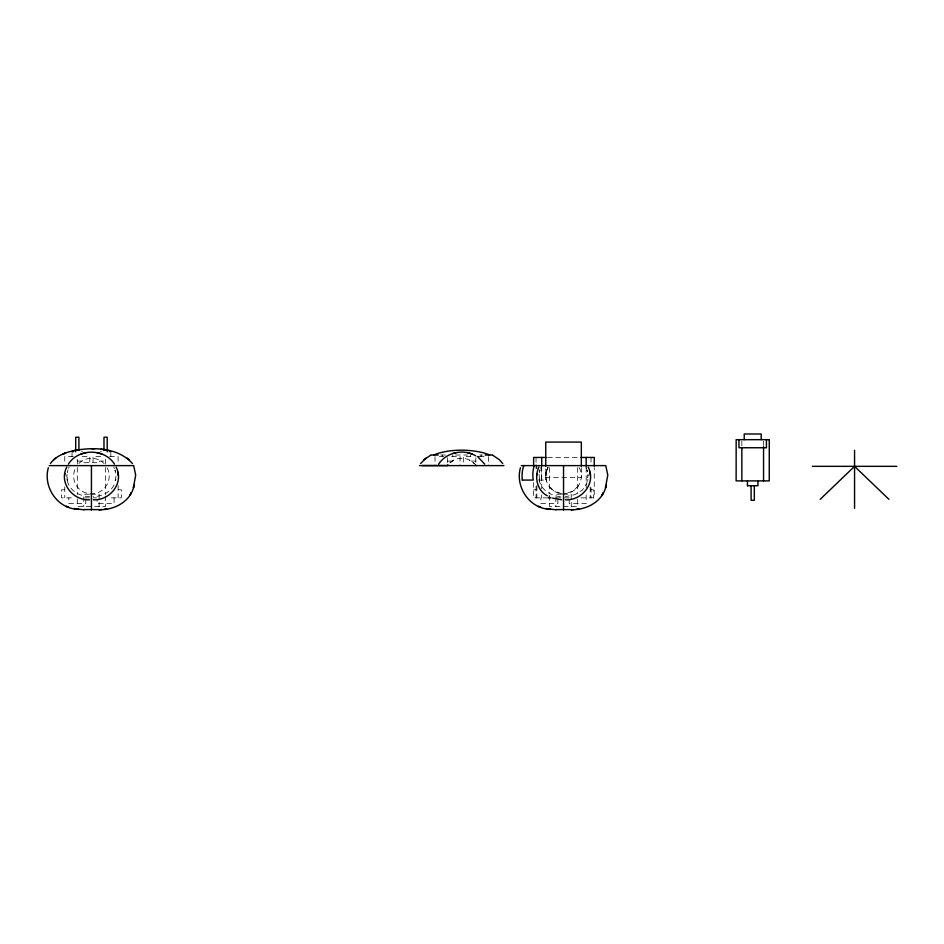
<?xml version="1.0" encoding="UTF-8"?>
<svg xmlns="http://www.w3.org/2000/svg" width="944" height="944" viewBox="0 0 944 944"><rect width="100%" height="100%" fill="white"/><g stroke="black" fill="none" stroke-linecap="round" stroke-linejoin="round"><path stroke-width="0.71" stroke-dasharray="4.72 3.54" d="M115.994 476.13L114.708 483.529M588.088 476.13L588.006 474.584L586.802 483.529L582.354 490.054L575.108 494.585L565.255 496.745M538.729 480.083L546.222 480.083L545.762 476.047A16.343 14.148 -90 0 1 548.039 467.351L545.88 473.994L546.446 480.933M66.871 475.988L67 474.443M539.095 474.443L539.685 481.995L539.331 480.402C541.29 490.715 552.122 496.414 561.881 496.745M546.552 470.761L545.762 476.047A15.529 13.452 -90 0 0 546.222 480.083L546.057 479.281M115.593 480.732L115.829 479.21M545.833 474.395L546.045 472.826M587.699 480.638L587.935 479.21M67.213 472.897L67.956 469.9M539.319 472.897L539.638 471.363M546.387 471.339L547.898 467.587M68.499 468.425L69.124 466.997M540.593 468.425L541.231 466.997M114.094 484.909C110.236 492.603 101.374 496.296 93.149 496.745M578.424 485.771L573.244 490.951L565.137 493.759M453.887 460.058L448.66 463.929A17.783 17.783 0 0 1 474.702 463.929L469.487 460.058M81.373 451.787L82.529 451.787M100.359 451.787L101.504 451.787M440.754 455.02L445.533 455.02M455.527 455.02L467.551 455.02M479.918 455.02L482.608 455.02M73.219 456.636L64.758 456.636L64.758 463.846M82.258 456.636L89.822 456.636L89.822 464.365M100.63 456.636L93.055 456.636L93.055 464.365M109.669 456.636L118.118 456.636L118.118 463.846M439.279 456.636L443.822 456.636M451.657 456.636L460.07 456.636L460.07 465.616M470.867 456.636L463.303 456.636L463.303 465.616M479.953 456.636L484.083 456.636M547.626 457.451L579.451 457.451M77.29 461.085L83.355 461.085L83.355 462.702L99.521 462.702L99.521 461.085L105.586 461.085M447.539 461.085L452.058 461.085M471.304 461.085L475.835 461.085M64.758 489.783L61.525 489.783L61.525 497.866L74.175 497.866M118.118 489.783L121.351 489.783L121.351 497.866L108.713 497.866M533.631 489.783L536.865 489.783M590.212 489.783L593.446 489.783L593.446 497.866M89.35 494.231L83.756 494.231L83.756 506.798M90.742 494.231L99.12 494.231L99.12 506.798M561.444 494.231L555.863 494.231L555.863 506.798M562.848 494.231L571.226 494.231L571.226 506.798M84.748 497.866L89.822 497.866M93.055 497.866L96.548 497.866M547.85 497.866L533.631 497.866L533.631 481.995M556.311 497.866L569.326 497.866M580.808 497.866L594.26 497.866L594.26 467.551M89.786 496.745C80.016 496.414 69.195 490.715 67.236 480.402L67.59 481.995L66.894 475.918M561.55 493.712L553.845 490.951L548.653 485.771M585.894 467.068L586.531 468.531M113.787 467.068L114.425 468.531M115.38 471.54L114.967 470.006L115.699 473.086M539.118 478.986L539.343 480.496M67.024 478.986L67.248 480.496M763.554 441.131L763.554 445.556M741.854 441.013L741.854 446.406M591.027 457.451L591.027 463.221M591.027 487.765L591.027 497.866M590.212 486.939L590.212 497.866M586.177 467.551L586.177 487.765M586.177 494.986L586.177 503.53L569.197 503.53L569.197 499.282M581.327 467.705L581.327 477.664L545.762 477.664L545.762 467.705M577.693 467.634L577.693 493.842M577.693 499.376L577.693 506.362L549.396 506.362L549.396 499.376M557.88 499.282L557.88 503.53L540.9 503.53L540.9 497.866M549.396 467.634L549.396 493.842M541.714 467.551L541.714 489.204M541.714 494.986L541.714 497.866M541.478 465.616L541.478 480.083M536.865 465.616L536.865 468.637M536.865 485.523L536.865 497.866M536.05 457.451L536.05 463.221M536.05 464.672L536.05 469.003M536.05 486.325L536.05 497.866M488.355 456.636L488.355 465.616M481.086 455.02L481.086 456.636M475.835 457.757L475.835 465.262M470.572 455.02L470.572 456.636M452.79 455.02L452.79 456.636M447.539 457.757L447.539 465.262M442.288 455.02L442.288 456.636M435.007 456.636L435.007 465.616M118.118 485.464L118.118 497.866M114.071 497.866L114.071 503.53L97.102 503.53L97.102 499.282M110.837 453.002L110.837 456.636M105.586 459.221L105.586 494.68M105.586 496.131L105.586 506.362L77.29 506.362L77.29 496.131M85.786 499.282L85.786 503.53L68.806 503.53L68.806 497.866M77.29 459.221L77.29 494.68M72.039 453.002L72.039 456.636M64.758 486.903L64.758 497.866M107.238 467.87A17.783 17.783 0 0 1 91.438 493.83A17.783 17.783 0 0 1 75.638 467.87M78.871 463.469A17.783 17.783 0 0 1 104.017 463.469M579.132 467.481A17.783 17.783 0 0 1 563.544 493.83A17.783 17.783 0 0 1 547.957 467.481M540.062 469.864L539.614 471.41L540.062 469.9M587.487 471.54L587.062 470.006L587.487 471.54"/><path stroke-width="1.42" d="M66.764 467.103C58.54 482.809 72.794 500.733 89.609 499.801M538.871 467.103C534.174 477.015 537.065 490.597 547.319 495.765M64.9 473.546L64.699 475.21M537.006 473.546L536.794 475.21M134.201 485.24L133.364 487.741L135.688 475.092L133.67 465.616L49.218 465.616M606.308 485.24L605.458 487.741L607.783 475.092L605.765 465.616L521.312 465.616M48.345 467.728C42.763 487.21 57.997 509.465 78.824 509.276L73.974 508.521M520.451 467.728C514.858 487.21 530.091 509.465 550.918 509.276L546.08 508.521M134.142 485.417C130.838 501.618 114.495 510.067 99.026 509.76M606.237 485.417C602.933 501.618 586.59 510.067 571.12 509.76M68.416 464.094C78.435 448.223 104.454 448.223 114.472 464.094M438.653 464.094C446.359 452.282 463.528 448.577 475.599 455.728M50.41 463.528C56.133 455.527 66.068 452.318 75.26 450.312M420.658 463.528L425.862 458.194M820.206 499.329L854.556 466.336L888.918 499.329M55.743 458.088L53.643 459.811M423.998 459.728L430.594 455.244M62.941 454.052L65.702 452.99L63.272 453.922M80.854 454.147L86.046 452.589M452.801 453.521L456.294 452.589M72.535 450.913C92.606 446.748 117.87 447.232 132.467 463.528M78.612 449.686L75.85 450.205L78.871 449.651M104.135 509.3L106.755 508.922M576.241 509.3L578.861 508.922M93.338 499.801C110.082 500.674 124.313 482.868 116.147 467.186M565.432 499.801C582.177 500.674 596.407 482.868 588.254 467.186M99.12 509.748L101.645 509.559M571.214 509.748L573.74 509.559M94.624 448.754L91.438 448.695M72.063 451.787L73.219 451.787M109.988 451.787L110.826 451.787M431.054 455.02L438.193 455.02M485.169 455.02L492.32 455.02M477.275 456.636L479.139 456.636M546.187 457.451L533.631 457.451L533.631 466.112M580.902 457.451L594.26 457.451L594.26 466.112M422.192 465.534L447.338 465.534M419.455 465.616L503.907 465.616M812.324 466.336L896.8 466.336M522.197 480.083L533.218 480.083A28.155 24.379 -90 0 1 534.245 465.569M747.471 485.747L757.938 485.747L757.961 480.897M548.594 497.866L551.013 497.866M83.756 509.595L99.12 509.595M555.863 509.595L571.226 509.595M556.146 509.772L548.558 508.981M561.704 499.801L552.606 498.113M84.04 509.772L76.464 508.981M100.925 449.226L110.354 450.913M98.601 453.002L96.866 452.601L102.094 454.158M467.115 452.601L472.33 454.158M540.629 507.152L538.34 506.314L540.782 507.211M68.534 507.152L66.245 506.314L68.676 507.211M492.768 455.244L499.482 459.811L502.704 463.528M478.62 457.675L484.709 464.094M129.245 459.811L127.133 458.088M589.823 472.035L590.307 475.434M117.717 472.035L118.201 475.434M854.556 450.323L854.556 508.344M766.445 439.668L766.445 447.751L738.963 447.751L738.963 439.668M763.554 446.736L763.554 480.897M761.194 439.668L761.194 434.004L744.214 434.004L744.214 439.668M754.327 485.747L754.327 500.296L751.117 500.296L751.082 485.747M747.447 480.897L747.447 485.747M741.854 447.751L741.854 480.897M586.177 457.451L586.177 466.112M581.327 466.277L581.327 442.087L545.762 442.087L545.762 466.277M563.544 465.616L563.544 509.972M549.396 495.848L549.396 497.866M541.714 457.451L541.714 466.112M107.203 451.787L107.203 437.237L103.993 437.237L103.97 450.335M91.438 465.616L91.438 509.972M78.907 450.335L78.907 437.237L75.709 437.237L75.673 451.787M522.374 480.048A26.255 22.739 90 0 1 523.849 465.534M447.279 465.616A17.783 17.783 0 0 1 447.94 464.755M475.422 464.755A17.783 17.783 0 0 1 476.095 465.616M433.78 454.984A52.25 52.25 0 0 1 443.125 452.093L447.067 451.303A91.202 91.202 0 0 1 476.295 451.385L480.248 452.058A52.25 52.25 0 0 1 489.594 454.984M131.181 492.827L129.942 495.057L131.181 492.827M603.275 492.827L602.048 495.057L603.275 492.827M769.254 439.668L736.155 439.668L736.131 480.897L769.254 480.897L769.277 439.668"/></g></svg>
